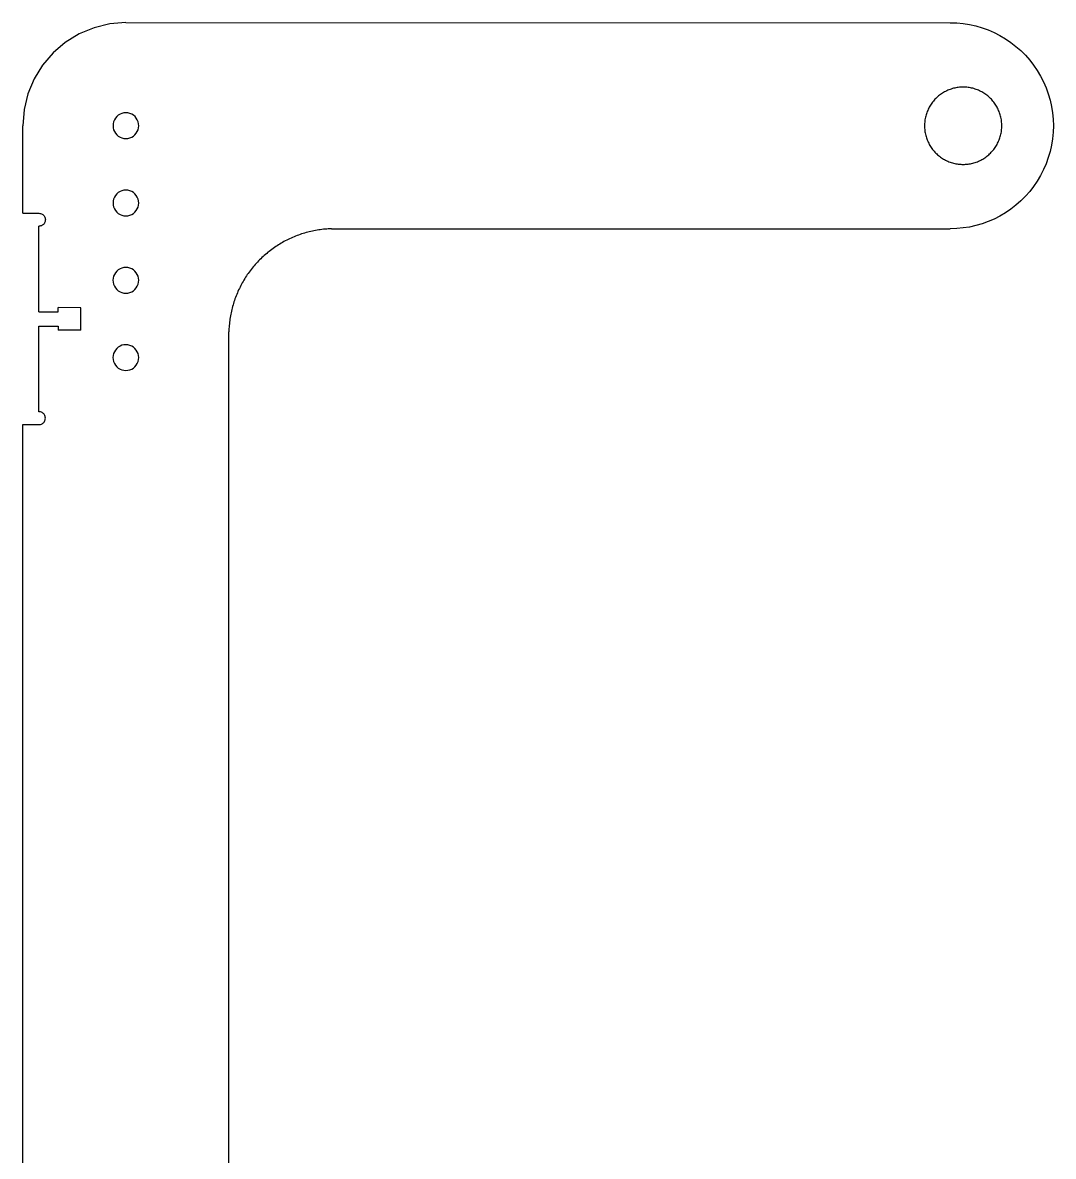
# Model space of a CAD drawing. Extents: x -89 to 89, y -45 to 45.
# Drawn here: x -38.86 to -18.86, y 22.81 to 44.81 of the extents above; entities that cross this region are included whole.
import ezdxf

# ---------------------------------------------------------------- set-up
doc = ezdxf.new("R2010")
doc.units = 0
doc.header["$MEASUREMENT"] = 0
doc.layers.get('0').update_dxf_attribs({"linetype": 'CONTINUOUS'})

msp = doc.modelspace()

# ---------------------------------------------------------------- linework, layer by layer
for p, q in [((-37.477, 44.714), (-37.767, 44.594)), ((-37.172, 44.787), (-37.477, 44.714)), ((-36.859, 44.812), (-37.172, 44.787)), ((-36.859, 44.812), (-20.859, 44.811)), ((-20.859, 44.811), (-20.733, 44.807)), ((-20.733, 44.807), (-20.608, 44.795)), ((-20.608, 44.795), (-20.484, 44.776)), ((-20.484, 44.776), (-20.362, 44.748)), ((-20.362, 44.748), (-20.241, 44.713)), ((-20.241, 44.713), (-20.123, 44.671)), ((-20.123, 44.671), (-20.008, 44.621)), ((-37.767, 44.594), (-38.035, 44.43)), ((-20.008, 44.621), (-19.896, 44.564)), ((-19.896, 44.564), (-19.787, 44.5)), ((-19.787, 44.5), (-19.684, 44.429)), ((-38.273, 44.226), (-38.477, 43.987)), ((-38.035, 44.43), (-38.273, 44.226)), ((-19.684, 44.429), (-19.584, 44.352)), ((-19.584, 44.352), (-19.49, 44.269)), ((-19.49, 44.269), (-19.401, 44.18)), ((-19.401, 44.18), (-19.318, 44.086)), ((-19.318, 44.086), (-19.241, 43.987)), ((-38.477, 43.987), (-38.641, 43.72)), ((-19.241, 43.987), (-19.17, 43.883)), ((-19.17, 43.883), (-19.107, 43.775)), ((-38.641, 43.72), (-38.761, 43.43)), ((-20.609, 43.561), (-20.633, 43.561)), ((-20.586, 43.561), (-20.609, 43.561)), ((-19.107, 43.775), (-19.049, 43.663)), ((-19.049, 43.663), (-19, 43.547)), ((-38.761, 43.43), (-38.835, 43.125)), ((-21.139, 43.341), (-21.156, 43.325)), ((-21.123, 43.358), (-21.139, 43.341)), ((-21.105, 43.374), (-21.123, 43.358)), ((-21.087, 43.389), (-21.105, 43.374)), ((-21.069, 43.404), (-21.087, 43.389)), ((-21.05, 43.418), (-21.069, 43.404)), ((-21.031, 43.431), (-21.05, 43.418)), ((-21.011, 43.444), (-21.031, 43.431)), ((-20.991, 43.457), (-21.011, 43.444)), ((-20.97, 43.468), (-20.991, 43.457)), ((-20.95, 43.479), (-20.97, 43.468)), ((-20.928, 43.49), (-20.95, 43.479)), ((-20.907, 43.499), (-20.928, 43.49)), ((-20.885, 43.508), (-20.907, 43.499)), ((-20.863, 43.517), (-20.885, 43.508)), ((-20.841, 43.524), (-20.863, 43.517)), ((-20.818, 43.531), (-20.841, 43.524)), ((-20.796, 43.538), (-20.818, 43.531)), ((-20.773, 43.543), (-20.796, 43.538)), ((-20.75, 43.548), (-20.773, 43.543)), ((-20.726, 43.552), (-20.75, 43.548)), ((-20.703, 43.555), (-20.726, 43.552)), ((-20.68, 43.558), (-20.703, 43.555)), ((-20.656, 43.56), (-20.68, 43.558)), ((-20.633, 43.561), (-20.656, 43.56)), ((-20.562, 43.56), (-20.586, 43.561)), ((-20.539, 43.558), (-20.562, 43.56)), ((-20.515, 43.555), (-20.539, 43.558)), ((-20.492, 43.552), (-20.515, 43.555)), ((-20.469, 43.548), (-20.492, 43.552)), ((-20.446, 43.543), (-20.469, 43.548)), ((-20.423, 43.538), (-20.446, 43.543)), ((-20.4, 43.531), (-20.423, 43.538)), ((-20.377, 43.524), (-20.4, 43.531)), ((-20.355, 43.517), (-20.377, 43.524)), ((-20.333, 43.508), (-20.355, 43.517)), ((-20.311, 43.499), (-20.333, 43.508)), ((-20.29, 43.49), (-20.311, 43.499)), ((-20.269, 43.479), (-20.29, 43.49)), ((-20.248, 43.468), (-20.269, 43.479)), ((-20.227, 43.457), (-20.248, 43.468)), ((-20.207, 43.444), (-20.227, 43.457)), ((-20.188, 43.431), (-20.207, 43.444)), ((-20.168, 43.418), (-20.188, 43.431)), ((-20.149, 43.404), (-20.168, 43.418)), ((-20.131, 43.389), (-20.149, 43.404)), ((-20.113, 43.374), (-20.131, 43.389)), ((-20.096, 43.358), (-20.113, 43.374)), ((-20.079, 43.341), (-20.096, 43.358)), ((-20.062, 43.324), (-20.079, 43.341)), ((-19, 43.547), (-18.957, 43.429)), ((-18.957, 43.429), (-18.922, 43.308)), ((-38.835, 43.125), (-38.859, 42.812)), ((-21.288, 43.13), (-21.297, 43.109)), ((-21.277, 43.152), (-21.288, 43.13)), ((-21.266, 43.172), (-21.277, 43.152)), ((-21.255, 43.193), (-21.266, 43.172)), ((-21.242, 43.213), (-21.255, 43.193)), ((-21.229, 43.233), (-21.242, 43.213)), ((-21.216, 43.252), (-21.229, 43.233)), ((-21.202, 43.271), (-21.216, 43.252)), ((-21.187, 43.289), (-21.202, 43.271)), ((-21.172, 43.307), (-21.187, 43.289)), ((-21.156, 43.325), (-21.172, 43.307)), ((-20.047, 43.307), (-20.062, 43.324)), ((-20.031, 43.289), (-20.047, 43.307)), ((-20.017, 43.271), (-20.031, 43.289)), ((-20.002, 43.252), (-20.017, 43.271)), ((-19.989, 43.233), (-20.002, 43.252)), ((-19.976, 43.213), (-19.989, 43.233)), ((-19.964, 43.193), (-19.976, 43.213)), ((-19.952, 43.172), (-19.964, 43.193)), ((-19.941, 43.152), (-19.952, 43.172)), ((-19.931, 43.13), (-19.941, 43.152)), ((-19.921, 43.109), (-19.931, 43.13)), ((-18.922, 43.308), (-18.895, 43.186)), ((-18.895, 43.186), (-18.875, 43.062)), ((-37.082, 42.925), (-37.097, 42.889)), ((-37.062, 42.959), (-37.082, 42.925)), ((-37.036, 42.989), (-37.062, 42.959)), ((-37.006, 43.014), (-37.036, 42.989)), ((-36.973, 43.034), (-37.006, 43.014)), ((-36.937, 43.05), (-36.973, 43.034)), ((-36.898, 43.059), (-36.937, 43.05)), ((-36.859, 43.062), (-36.898, 43.059)), ((-36.82, 43.059), (-36.859, 43.062)), ((-36.782, 43.049), (-36.82, 43.059)), ((-36.746, 43.034), (-36.782, 43.049)), ((-36.712, 43.014), (-36.746, 43.034)), ((-36.682, 42.989), (-36.712, 43.014)), ((-36.657, 42.959), (-36.682, 42.989)), ((-36.637, 42.925), (-36.657, 42.959)), ((-36.621, 42.889), (-36.637, 42.925)), ((-21.353, 42.905), (-21.356, 42.882)), ((-21.35, 42.928), (-21.353, 42.905)), ((-21.346, 42.952), (-21.35, 42.928)), ((-21.341, 42.975), (-21.346, 42.952)), ((-21.336, 42.998), (-21.341, 42.975)), ((-21.329, 43.02), (-21.336, 42.998)), ((-21.322, 43.043), (-21.329, 43.02)), ((-21.315, 43.065), (-21.322, 43.043)), ((-21.307, 43.087), (-21.315, 43.065)), ((-21.297, 43.109), (-21.307, 43.087)), ((-19.912, 43.087), (-19.921, 43.109)), ((-19.904, 43.065), (-19.912, 43.087)), ((-19.896, 43.043), (-19.904, 43.065)), ((-19.889, 43.02), (-19.896, 43.043)), ((-19.883, 42.998), (-19.889, 43.02)), ((-19.877, 42.975), (-19.883, 42.998)), ((-19.872, 42.952), (-19.877, 42.975)), ((-19.868, 42.928), (-19.872, 42.952)), ((-19.865, 42.905), (-19.868, 42.928)), ((-19.863, 42.882), (-19.865, 42.905)), ((-18.875, 43.062), (-18.863, 42.937)), ((-18.863, 42.937), (-18.859, 42.811)), ((-38.859, 41.112), (-38.859, 42.812)), ((-37.106, 42.851), (-37.109, 42.812)), ((-37.109, 42.812), (-37.106, 42.773)), ((-37.097, 42.889), (-37.106, 42.851)), ((-37.106, 42.773), (-37.097, 42.735)), ((-37.097, 42.735), (-37.082, 42.698)), ((-37.082, 42.698), (-37.062, 42.665)), ((-36.657, 42.665), (-36.637, 42.698)), ((-36.637, 42.698), (-36.622, 42.734)), ((-36.622, 42.734), (-36.612, 42.773)), ((-36.612, 42.851), (-36.621, 42.889)), ((-36.609, 42.812), (-36.612, 42.851)), ((-36.612, 42.773), (-36.609, 42.812)), ((-21.358, 42.858), (-21.359, 42.835)), ((-21.359, 42.835), (-21.359, 42.811)), ((-21.359, 42.811), (-21.359, 42.788)), ((-21.359, 42.788), (-21.358, 42.764)), ((-21.356, 42.882), (-21.358, 42.858)), ((-21.358, 42.764), (-21.356, 42.741)), ((-21.356, 42.741), (-21.353, 42.717)), ((-21.353, 42.717), (-21.35, 42.694)), ((-21.35, 42.694), (-21.346, 42.671)), ((-19.872, 42.67), (-19.868, 42.694)), ((-19.868, 42.694), (-19.865, 42.717)), ((-19.865, 42.717), (-19.863, 42.74)), ((-19.861, 42.858), (-19.863, 42.882)), ((-19.863, 42.74), (-19.861, 42.764)), ((-19.86, 42.835), (-19.861, 42.858)), ((-19.861, 42.764), (-19.86, 42.787)), ((-19.859, 42.811), (-19.86, 42.835)), ((-19.86, 42.787), (-19.859, 42.811)), ((-18.863, 42.685), (-18.875, 42.56)), ((-18.859, 42.811), (-18.863, 42.685)), ((-37.062, 42.665), (-37.036, 42.635)), ((-37.036, 42.635), (-37.006, 42.609)), ((-37.006, 42.609), (-36.973, 42.589)), ((-36.973, 42.589), (-36.937, 42.574)), ((-36.937, 42.574), (-36.898, 42.565)), ((-36.898, 42.565), (-36.859, 42.562)), ((-36.859, 42.562), (-36.82, 42.565)), ((-36.82, 42.565), (-36.782, 42.574)), ((-36.782, 42.574), (-36.746, 42.589)), ((-36.746, 42.589), (-36.712, 42.609)), ((-36.712, 42.609), (-36.683, 42.635)), ((-36.683, 42.635), (-36.657, 42.665)), ((-21.346, 42.671), (-21.341, 42.648)), ((-21.341, 42.648), (-21.336, 42.625)), ((-21.336, 42.625), (-21.329, 42.602)), ((-21.329, 42.602), (-21.323, 42.579)), ((-21.323, 42.579), (-21.315, 42.557)), ((-21.315, 42.557), (-21.307, 42.535)), ((-21.307, 42.535), (-21.298, 42.513)), ((-21.298, 42.513), (-21.288, 42.492)), ((-21.288, 42.492), (-21.277, 42.471)), ((-21.277, 42.471), (-21.266, 42.45)), ((-19.952, 42.45), (-19.941, 42.471)), ((-19.941, 42.471), (-19.931, 42.492)), ((-19.931, 42.492), (-19.921, 42.513)), ((-19.921, 42.513), (-19.912, 42.535)), ((-19.912, 42.535), (-19.904, 42.557)), ((-19.904, 42.557), (-19.896, 42.579)), ((-19.896, 42.579), (-19.889, 42.602)), ((-19.889, 42.602), (-19.883, 42.625)), ((-19.883, 42.625), (-19.877, 42.647)), ((-19.877, 42.647), (-19.872, 42.67)), ((-18.875, 42.56), (-18.895, 42.436)), ((-21.266, 42.45), (-21.255, 42.429)), ((-21.255, 42.429), (-21.242, 42.409)), ((-21.242, 42.409), (-21.23, 42.39)), ((-21.23, 42.39), (-21.216, 42.37)), ((-21.216, 42.37), (-21.202, 42.351)), ((-21.202, 42.351), (-21.187, 42.333)), ((-21.187, 42.333), (-21.172, 42.315)), ((-21.172, 42.315), (-21.156, 42.298)), ((-21.156, 42.298), (-21.14, 42.281)), ((-21.14, 42.281), (-21.123, 42.264)), ((-21.123, 42.264), (-21.105, 42.249)), ((-21.105, 42.249), (-21.087, 42.233)), ((-20.131, 42.233), (-20.113, 42.248)), ((-20.113, 42.248), (-20.096, 42.264)), ((-20.096, 42.264), (-20.079, 42.281)), ((-20.079, 42.281), (-20.063, 42.298)), ((-20.063, 42.298), (-20.047, 42.315)), ((-20.047, 42.315), (-20.031, 42.333)), ((-20.031, 42.333), (-20.017, 42.351)), ((-20.017, 42.351), (-20.002, 42.37)), ((-20.002, 42.37), (-19.989, 42.389)), ((-19.989, 42.389), (-19.976, 42.409)), ((-19.976, 42.409), (-19.964, 42.429)), ((-19.964, 42.429), (-19.952, 42.45)), ((-18.922, 42.314), (-18.957, 42.193)), ((-18.895, 42.436), (-18.922, 42.314)), ((-21.087, 42.233), (-21.069, 42.219)), ((-21.069, 42.219), (-21.05, 42.204)), ((-21.05, 42.204), (-21.031, 42.191)), ((-21.031, 42.191), (-21.011, 42.178)), ((-21.011, 42.178), (-20.991, 42.166)), ((-20.991, 42.166), (-20.971, 42.154)), ((-20.971, 42.154), (-20.95, 42.143)), ((-20.95, 42.143), (-20.929, 42.132)), ((-20.929, 42.132), (-20.907, 42.123)), ((-20.907, 42.123), (-20.885, 42.114)), ((-20.885, 42.114), (-20.863, 42.105)), ((-20.863, 42.105), (-20.841, 42.098)), ((-20.841, 42.098), (-20.819, 42.091)), ((-20.819, 42.091), (-20.796, 42.085)), ((-20.796, 42.085), (-20.773, 42.079)), ((-20.773, 42.079), (-20.75, 42.074)), ((-20.75, 42.074), (-20.727, 42.07)), ((-20.727, 42.07), (-20.703, 42.067)), ((-20.703, 42.067), (-20.68, 42.064)), ((-20.68, 42.064), (-20.656, 42.063)), ((-20.656, 42.063), (-20.633, 42.061)), ((-20.633, 42.061), (-20.609, 42.061)), ((-20.609, 42.061), (-20.586, 42.061)), ((-20.586, 42.061), (-20.562, 42.063)), ((-20.562, 42.063), (-20.539, 42.064)), ((-20.539, 42.064), (-20.515, 42.067)), ((-20.515, 42.067), (-20.492, 42.07)), ((-20.492, 42.07), (-20.469, 42.074)), ((-20.469, 42.074), (-20.446, 42.079)), ((-20.446, 42.079), (-20.423, 42.085)), ((-20.423, 42.085), (-20.4, 42.091)), ((-20.4, 42.091), (-20.377, 42.098)), ((-20.377, 42.098), (-20.355, 42.105)), ((-20.355, 42.105), (-20.333, 42.114)), ((-20.333, 42.114), (-20.311, 42.123)), ((-20.311, 42.123), (-20.29, 42.132)), ((-20.29, 42.132), (-20.269, 42.143)), ((-20.269, 42.143), (-20.248, 42.154)), ((-20.248, 42.154), (-20.227, 42.166)), ((-20.227, 42.166), (-20.207, 42.178)), ((-20.207, 42.178), (-20.188, 42.191)), ((-20.188, 42.191), (-20.168, 42.204)), ((-20.168, 42.204), (-20.15, 42.218)), ((-20.15, 42.218), (-20.131, 42.233)), ((-19, 42.075), (-19.05, 41.959)), ((-18.957, 42.193), (-19, 42.075)), ((-19.107, 41.847), (-19.171, 41.739)), ((-19.05, 41.959), (-19.107, 41.847)), ((-19.241, 41.635), (-19.318, 41.536)), ((-19.171, 41.739), (-19.241, 41.635)), ((-37.097, 41.389), (-37.106, 41.351)), ((-37.082, 41.425), (-37.097, 41.389)), ((-37.062, 41.459), (-37.082, 41.425)), ((-37.036, 41.489), (-37.062, 41.459)), ((-37.006, 41.514), (-37.036, 41.489)), ((-36.973, 41.534), (-37.006, 41.514)), ((-36.937, 41.55), (-36.973, 41.534)), ((-36.898, 41.559), (-36.937, 41.55)), ((-36.859, 41.562), (-36.898, 41.559)), ((-36.82, 41.559), (-36.859, 41.562)), ((-36.782, 41.549), (-36.82, 41.559)), ((-36.746, 41.534), (-36.782, 41.549)), ((-36.712, 41.514), (-36.746, 41.534)), ((-36.683, 41.489), (-36.712, 41.514)), ((-36.657, 41.459), (-36.683, 41.489)), ((-36.637, 41.425), (-36.657, 41.459)), ((-36.622, 41.389), (-36.637, 41.425)), ((-36.612, 41.351), (-36.622, 41.389)), ((-19.401, 41.442), (-19.49, 41.353)), ((-19.318, 41.536), (-19.401, 41.442)), ((-37.106, 41.351), (-37.109, 41.312)), ((-37.109, 41.312), (-37.106, 41.273)), ((-37.106, 41.273), (-37.097, 41.235)), ((-37.097, 41.235), (-37.082, 41.198)), ((-37.082, 41.198), (-37.062, 41.165)), ((-37.062, 41.165), (-37.036, 41.135)), ((-36.683, 41.135), (-36.657, 41.165)), ((-36.657, 41.165), (-36.637, 41.198)), ((-36.637, 41.198), (-36.622, 41.234)), ((-36.622, 41.234), (-36.612, 41.273)), ((-36.609, 41.312), (-36.612, 41.351)), ((-36.612, 41.273), (-36.609, 41.312)), ((-19.684, 41.193), (-19.788, 41.122)), ((-19.585, 41.27), (-19.684, 41.193)), ((-19.49, 41.353), (-19.585, 41.27)), ((-38.859, 41.112), (-38.547, 41.112)), ((-38.547, 41.112), (-38.531, 41.111)), ((-38.531, 41.111), (-38.515, 41.108)), ((-38.515, 41.108), (-38.499, 41.102)), ((-38.499, 41.102), (-38.484, 41.095)), ((-38.484, 41.095), (-38.471, 41.086)), ((-38.471, 41.086), (-38.459, 41.075)), ((-38.459, 41.075), (-38.448, 41.063)), ((-38.448, 41.063), (-38.439, 41.049)), ((-38.439, 40.924), (-38.448, 40.911)), ((-38.439, 41.049), (-38.431, 41.035)), ((-38.431, 40.939), (-38.439, 40.924)), ((-38.431, 41.035), (-38.426, 41.019)), ((-38.426, 40.954), (-38.431, 40.939)), ((-38.426, 41.019), (-38.423, 41.003)), ((-38.423, 40.97), (-38.426, 40.954)), ((-38.423, 41.003), (-38.422, 40.987)), ((-38.422, 40.987), (-38.423, 40.97)), ((-37.036, 41.135), (-37.006, 41.109)), ((-37.006, 41.109), (-36.973, 41.089)), ((-36.973, 41.089), (-36.937, 41.074)), ((-36.937, 41.074), (-36.899, 41.065)), ((-36.899, 41.065), (-36.859, 41.062)), ((-36.859, 41.062), (-36.82, 41.065)), ((-36.82, 41.065), (-36.782, 41.074)), ((-36.782, 41.074), (-36.746, 41.089)), ((-36.746, 41.089), (-36.712, 41.109)), ((-36.712, 41.109), (-36.683, 41.135)), ((-20.123, 40.951), (-20.241, 40.909)), ((-20.008, 41.001), (-20.123, 40.951)), ((-19.896, 41.058), (-20.008, 41.001)), ((-19.788, 41.122), (-19.896, 41.058)), ((-38.531, 40.863), (-38.547, 40.862)), ((-38.547, 39.202), (-38.547, 40.862)), ((-38.515, 40.866), (-38.531, 40.863)), ((-38.499, 40.871), (-38.515, 40.866)), ((-38.484, 40.879), (-38.499, 40.871)), ((-38.471, 40.888), (-38.484, 40.879)), ((-38.459, 40.898), (-38.471, 40.888)), ((-38.448, 40.911), (-38.459, 40.898)), ((-33.45, 40.711), (-33.479, 40.701)), ((-33.42, 40.72), (-33.45, 40.711)), ((-33.39, 40.729), (-33.42, 40.72)), ((-33.36, 40.738), (-33.39, 40.729)), ((-33.33, 40.746), (-33.36, 40.738)), ((-33.3, 40.753), (-33.33, 40.746)), ((-33.27, 40.761), (-33.3, 40.753)), ((-33.239, 40.767), (-33.27, 40.761)), ((-33.209, 40.774), (-33.239, 40.767)), ((-33.178, 40.779), (-33.209, 40.774)), ((-33.148, 40.785), (-33.178, 40.779)), ((-33.117, 40.79), (-33.148, 40.785)), ((-33.086, 40.794), (-33.117, 40.79)), ((-33.055, 40.798), (-33.086, 40.794)), ((-33.024, 40.802), (-33.055, 40.798)), ((-32.993, 40.805), (-33.024, 40.802)), ((-32.962, 40.807), (-32.993, 40.805)), ((-32.931, 40.809), (-32.962, 40.807)), ((-32.9, 40.811), (-32.931, 40.809)), ((-32.869, 40.812), (-32.9, 40.811)), ((-32.869, 40.812), (-20.859, 40.811)), ((-20.734, 40.815), (-20.859, 40.811)), ((-20.609, 40.827), (-20.734, 40.815)), ((-20.485, 40.846), (-20.609, 40.827)), ((-20.362, 40.874), (-20.485, 40.846)), ((-20.241, 40.909), (-20.362, 40.874)), ((-33.926, 40.483), (-33.952, 40.466)), ((-33.899, 40.5), (-33.926, 40.483)), ((-33.873, 40.516), (-33.899, 40.5)), ((-33.846, 40.532), (-33.873, 40.516)), ((-33.819, 40.547), (-33.846, 40.532)), ((-33.792, 40.563), (-33.819, 40.547)), ((-33.765, 40.577), (-33.792, 40.563)), ((-33.737, 40.591), (-33.765, 40.577)), ((-33.709, 40.605), (-33.737, 40.591)), ((-33.681, 40.619), (-33.709, 40.605)), ((-33.653, 40.632), (-33.681, 40.619)), ((-33.624, 40.644), (-33.653, 40.632)), ((-33.595, 40.656), (-33.624, 40.644)), ((-33.567, 40.668), (-33.595, 40.656)), ((-33.538, 40.679), (-33.567, 40.668)), ((-33.508, 40.69), (-33.538, 40.679)), ((-33.479, 40.701), (-33.508, 40.69)), ((-34.196, 40.274), (-34.219, 40.252)), ((-34.173, 40.295), (-34.196, 40.274)), ((-34.15, 40.315), (-34.173, 40.295)), ((-34.126, 40.335), (-34.15, 40.315)), ((-34.102, 40.355), (-34.126, 40.335)), ((-34.077, 40.374), (-34.102, 40.355)), ((-34.053, 40.393), (-34.077, 40.374)), ((-34.028, 40.412), (-34.053, 40.393)), ((-34.003, 40.43), (-34.028, 40.412)), ((-33.977, 40.448), (-34.003, 40.43)), ((-33.952, 40.466), (-33.977, 40.448)), ((-36.937, 40.05), (-36.973, 40.034)), ((-36.899, 40.059), (-36.937, 40.05)), ((-36.859, 40.062), (-36.899, 40.059)), ((-36.82, 40.059), (-36.859, 40.062)), ((-36.782, 40.049), (-36.82, 40.059)), ((-36.746, 40.034), (-36.782, 40.049)), ((-34.409, 40.047), (-34.428, 40.022)), ((-34.389, 40.071), (-34.409, 40.047)), ((-34.369, 40.095), (-34.389, 40.071)), ((-34.349, 40.118), (-34.369, 40.095)), ((-34.328, 40.141), (-34.349, 40.118)), ((-34.307, 40.164), (-34.328, 40.141)), ((-34.285, 40.187), (-34.307, 40.164)), ((-34.263, 40.209), (-34.285, 40.187)), ((-34.241, 40.231), (-34.263, 40.209)), ((-34.219, 40.252), (-34.241, 40.231)), ((-37.106, 39.851), (-37.11, 39.812)), ((-37.097, 39.889), (-37.106, 39.851)), ((-37.082, 39.925), (-37.097, 39.889)), ((-37.062, 39.959), (-37.082, 39.925)), ((-37.036, 39.989), (-37.062, 39.959)), ((-37.006, 40.014), (-37.036, 39.989)), ((-36.973, 40.034), (-37.006, 40.014)), ((-36.713, 40.014), (-36.746, 40.034)), ((-36.683, 39.989), (-36.713, 40.014)), ((-36.657, 39.959), (-36.683, 39.989)), ((-36.637, 39.925), (-36.657, 39.959)), ((-36.622, 39.889), (-36.637, 39.925)), ((-36.613, 39.851), (-36.622, 39.889)), ((-36.61, 39.812), (-36.613, 39.851)), ((-34.553, 39.844), (-34.569, 39.817)), ((-34.536, 39.87), (-34.553, 39.844)), ((-34.519, 39.896), (-34.536, 39.87)), ((-34.502, 39.922), (-34.519, 39.896)), ((-34.484, 39.947), (-34.502, 39.922)), ((-34.466, 39.973), (-34.484, 39.947)), ((-34.447, 39.998), (-34.466, 39.973)), ((-34.428, 40.022), (-34.447, 39.998)), ((-37.11, 39.812), (-37.106, 39.773)), ((-37.106, 39.773), (-37.097, 39.735)), ((-37.097, 39.735), (-37.082, 39.698)), ((-37.082, 39.698), (-37.062, 39.665)), ((-37.062, 39.665), (-37.036, 39.635)), ((-37.036, 39.635), (-37.006, 39.609)), ((-37.006, 39.609), (-36.973, 39.589)), ((-36.746, 39.589), (-36.713, 39.609)), ((-36.713, 39.609), (-36.683, 39.635)), ((-36.683, 39.635), (-36.657, 39.665)), ((-36.657, 39.665), (-36.637, 39.698)), ((-36.637, 39.698), (-36.622, 39.734)), ((-36.622, 39.734), (-36.613, 39.773)), ((-36.613, 39.773), (-36.61, 39.812)), ((-34.671, 39.625), (-34.684, 39.596)), ((-34.657, 39.653), (-34.671, 39.625)), ((-34.644, 39.681), (-34.657, 39.653)), ((-34.63, 39.709), (-34.644, 39.681)), ((-34.615, 39.736), (-34.63, 39.709)), ((-34.6, 39.763), (-34.615, 39.736)), ((-34.585, 39.79), (-34.6, 39.763)), ((-34.569, 39.817), (-34.585, 39.79)), ((-36.973, 39.589), (-36.937, 39.574)), ((-36.937, 39.574), (-36.899, 39.565)), ((-36.899, 39.565), (-36.86, 39.562)), ((-36.86, 39.562), (-36.82, 39.565)), ((-36.82, 39.565), (-36.782, 39.574)), ((-36.782, 39.574), (-36.746, 39.589)), ((-34.762, 39.393), (-34.771, 39.363)), ((-34.752, 39.423), (-34.762, 39.393)), ((-34.742, 39.452), (-34.752, 39.423)), ((-34.731, 39.481), (-34.742, 39.452)), ((-34.72, 39.51), (-34.731, 39.481)), ((-34.708, 39.539), (-34.72, 39.51)), ((-34.696, 39.568), (-34.708, 39.539)), ((-34.684, 39.596), (-34.696, 39.568)), ((-38.547, 39.202), (-38.172, 39.202)), ((-38.172, 39.202), (-38.172, 39.281)), ((-37.735, 39.28), (-38.172, 39.281)), ((-37.735, 38.843), (-37.735, 39.28)), ((-34.818, 39.183), (-34.824, 39.152)), ((-34.811, 39.213), (-34.818, 39.183)), ((-34.804, 39.243), (-34.811, 39.213)), ((-34.796, 39.274), (-34.804, 39.243)), ((-34.788, 39.304), (-34.796, 39.274)), ((-34.78, 39.334), (-34.788, 39.304)), ((-34.771, 39.363), (-34.78, 39.334)), ((-34.851, 38.967), (-34.854, 38.936)), ((-34.848, 38.998), (-34.851, 38.967)), ((-34.844, 39.029), (-34.848, 38.998)), ((-34.839, 39.06), (-34.844, 39.029)), ((-34.835, 39.091), (-34.839, 39.06)), ((-34.829, 39.122), (-34.835, 39.091)), ((-34.824, 39.152), (-34.829, 39.122)), ((-38.547, 38.921), (-38.172, 38.921)), ((-38.547, 37.262), (-38.547, 38.921)), ((-38.172, 38.921), (-38.172, 38.843)), ((-37.735, 38.843), (-38.172, 38.843)), ((-34.863, 6.812), (-34.861, 38.812)), ((-34.86, 38.843), (-34.861, 38.812)), ((-34.858, 38.874), (-34.86, 38.843)), ((-34.856, 38.905), (-34.858, 38.874)), ((-34.854, 38.936), (-34.856, 38.905)), ((-37.007, 38.514), (-37.036, 38.489)), ((-36.973, 38.534), (-37.007, 38.514)), ((-36.937, 38.55), (-36.973, 38.534)), ((-36.899, 38.559), (-36.937, 38.55)), ((-36.86, 38.562), (-36.899, 38.559)), ((-36.82, 38.559), (-36.86, 38.562)), ((-36.782, 38.549), (-36.82, 38.559)), ((-36.746, 38.534), (-36.782, 38.549)), ((-36.713, 38.514), (-36.746, 38.534)), ((-36.683, 38.489), (-36.713, 38.514)), ((-37.107, 38.351), (-37.11, 38.312)), ((-37.11, 38.312), (-37.107, 38.273)), ((-37.097, 38.389), (-37.107, 38.351)), ((-37.082, 38.425), (-37.097, 38.389)), ((-37.062, 38.459), (-37.082, 38.425)), ((-37.036, 38.489), (-37.062, 38.459)), ((-36.657, 38.459), (-36.683, 38.489)), ((-36.637, 38.425), (-36.657, 38.459)), ((-36.622, 38.389), (-36.637, 38.425)), ((-36.613, 38.351), (-36.622, 38.389)), ((-36.61, 38.312), (-36.613, 38.351)), ((-36.613, 38.273), (-36.61, 38.312)), ((-37.107, 38.273), (-37.097, 38.235)), ((-37.097, 38.235), (-37.082, 38.198)), ((-37.082, 38.198), (-37.062, 38.165)), ((-37.062, 38.165), (-37.036, 38.135)), ((-37.036, 38.135), (-37.007, 38.109)), ((-37.007, 38.109), (-36.973, 38.089)), ((-36.973, 38.089), (-36.937, 38.074)), ((-36.937, 38.074), (-36.899, 38.065)), ((-36.899, 38.065), (-36.86, 38.062)), ((-36.86, 38.062), (-36.821, 38.065)), ((-36.821, 38.065), (-36.782, 38.074)), ((-36.782, 38.074), (-36.746, 38.089)), ((-36.746, 38.089), (-36.713, 38.109)), ((-36.713, 38.109), (-36.683, 38.135)), ((-36.683, 38.135), (-36.657, 38.165)), ((-36.657, 38.165), (-36.637, 38.198)), ((-36.637, 38.198), (-36.622, 38.234)), ((-36.622, 38.234), (-36.613, 38.273)), ((-38.531, 37.261), (-38.547, 37.262)), ((-38.515, 37.258), (-38.531, 37.261)), ((-38.499, 37.252), (-38.515, 37.258)), ((-38.485, 37.245), (-38.499, 37.252)), ((-38.471, 37.236), (-38.485, 37.245)), ((-38.459, 37.225), (-38.471, 37.236)), ((-38.448, 37.213), (-38.459, 37.225)), ((-38.439, 37.199), (-38.448, 37.213)), ((-38.432, 37.185), (-38.439, 37.199)), ((-38.426, 37.169), (-38.432, 37.185)), ((-38.862, 5.36), (-38.86, 37.012)), ((-38.86, 37.012), (-38.547, 37.012)), ((-38.547, 37.012), (-38.531, 37.013)), ((-38.531, 37.013), (-38.515, 37.016)), ((-38.515, 37.016), (-38.499, 37.021)), ((-38.499, 37.021), (-38.485, 37.029)), ((-38.485, 37.029), (-38.471, 37.038)), ((-38.471, 37.038), (-38.459, 37.048)), ((-38.459, 37.048), (-38.448, 37.061)), ((-38.448, 37.061), (-38.439, 37.074)), ((-38.439, 37.074), (-38.432, 37.089)), ((-38.432, 37.089), (-38.426, 37.104)), ((-38.423, 37.153), (-38.426, 37.169)), ((-38.426, 37.104), (-38.423, 37.12)), ((-38.422, 37.137), (-38.423, 37.153)), ((-38.423, 37.12), (-38.422, 37.137))]:
    msp.add_line(p, q)

doc.saveas('drawing.dxf')
